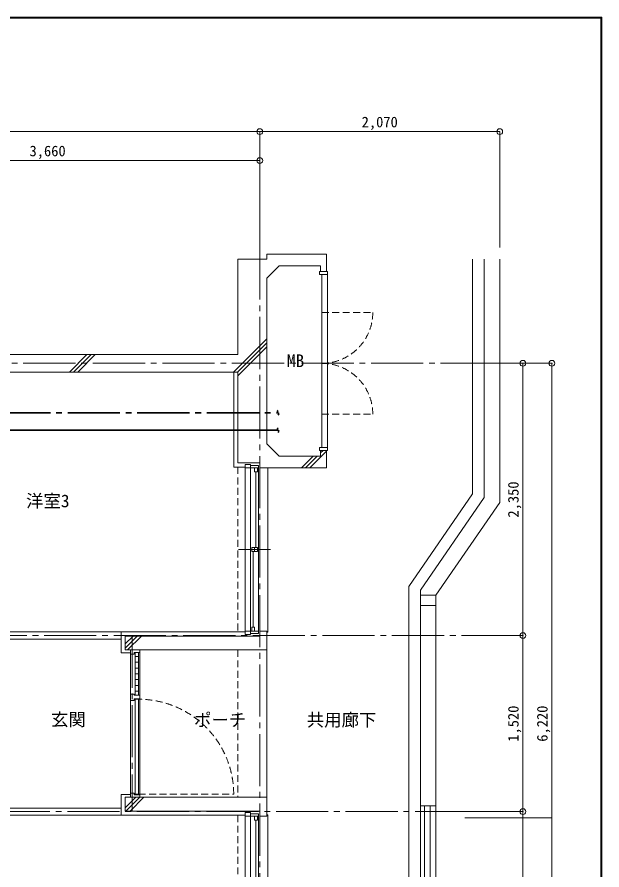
# Model space of a CAD drawing. Units: millimetres at full size, sheet at 1:50. Extents: x -9674 to 9699, y -6794 to 6791.
# Drawn here: x 4654 to 9699, y -571 to 6791 of the extents above; entities that cross this region are included whole.
import ezdxf
from ezdxf.enums import TextEntityAlignment as Align

# ---------------------------------------------------------------- set-up
doc = ezdxf.new("R2010")
doc.units = ezdxf.units.MM
doc.header["$LTSCALE"] = 50
doc.header["$PDMODE"] = 32
doc.header["$PDSIZE"] = 50
doc.linetypes.add('CHAIN2', pattern=[12, 9, -1, 1, -1])
doc.linetypes.add('DASHED1', pattern=[1.8, 1.2, -0.6])
for name, color, linetype, lineweight in [('0-0_図面枠', 7, 'Continuous', 9), ('1-0_芯', 134, 'CHAIN2', 9), ('1-1_躯体', 134, 'Continuous', 9), ('1-2_間仕切', 134, 'Continuous', 9), ('1-3_建具', 134, 'Continuous', 9), ('1-6_ﾊﾞﾙｺﾆｰ・階段', 134, 'Continuous', 9), ('1-8_ハッチ', 134, 'Continuous', 9), ('1-B_寸法', 134, 'Continuous', 9), ('1-C_梁', 134, 'DASHED1', 9), ('2-3_建具', 4, 'Continuous', 35), ('2-9_金物', 1, 'CHAIN2', 35)]:
    doc.layers.add(name, color=color, linetype=linetype, lineweight=lineweight)
doc.layers.add('1-A_文字', color=134, linetype='Continuous')
doc.styles.add('ＭＳ ゴシック', font='')
doc.styles.get('ＭＳ ゴシック').set_extended_font_data('MS Gothic')

msp = doc.modelspace()

# ---------------------------------------------------------------- linework, layer by layer
at = {"layer": '0-0_図面枠'}
for p, q in [((9697.16, 6789.66), (-9672.16, 6789.66)), ((9695.4, 6787.9), (-9670.4, 6787.9)), ((-9668.64, 6786.14), (9693.64, 6786.14)), ((9691.87, 6784.38), (-9666.87, 6784.38)), ((9690.11, 6782.61), (-9665.11, 6782.61)), ((9688.35, 6780.85), (-9663.35, 6780.85)), ((9688.35, -6783.35), (9688.35, 6780.85)), ((9690.11, -6785.11), (9690.11, 6782.61)), ((9691.87, -6786.88), (9691.87, 6784.38)), ((9693.64, 6786.14), (9693.64, -6788.64)), ((9695.4, -6790.4), (9695.4, 6787.9)), ((9697.16, -6792.16), (9697.16, 6789.66))]:
    msp.add_line(p, q, dxfattribs=at)
msp.add_lwpolyline([(9698.92, -6793.93), (9698.92, 6791.43), (-9673.92, 6791.43)], dxfattribs=at)
at = {"layer": '1-0_芯'}
for p, q in [((6747.5, 4802.35), (6747.5, -3667.65)), ((-8492.5, 3802.35), (8517.5, 3802.35)), ((3087.5, 1452.35), (8517.5, 1452.35)), ((5647.5, 1452.35), (5647.5, -67.65)), ((2687.5, -67.65), (8517.5, -67.65))]:
    msp.add_line(p, q, dxfattribs=at)
at = {"layer": '1-1_躯体'}
for p, q in [((6807.5, 4744.35), (6807.5, 4702.35)), ((7322.5, 4744.35), (6807.5, 4744.35)), ((7322.5, 4744.35), (7322.5, 4594.35)), ((6557.5, 4702.35), (6557.5, 3877.35)), ((6807.5, 4702.35), (6557.5, 4702.35)), ((6913.57, 4644.35), (6807.5, 4538.28)), ((6913.57, 4644.35), (7272.5, 4644.35)), ((7272.5, 4644.35), (7272.5, 4594.35)), ((7322.5, 4594.35), (7272.5, 4594.35)), ((6807.5, 3106.41), (6807.5, 4538.28)), ((2107.5, 3877.35), (6557.5, 3877.35)), ((2107.5, 3727.35), (6557.5, 3727.35)), ((6557.5, 3727.35), (6557.5, 2942.35)), ((6807.5, 3106.41), (6913.57, 3000.35)), ((7272.5, 3050.35), (7272.5, 3000.35)), ((7272.5, 3050.35), (7322.5, 3050.35)), ((7322.5, 3050.35), (7322.5, 2900.35)), ((6913.57, 3000.35), (7272.5, 3000.35)), ((6557.5, 2942.35), (6747.5, 2942.35)), ((6747.5, 2942.35), (6747.5, 2900.35)), ((6747.5, 2900.35), (7322.5, 2900.35)), ((6807.5, 1328.35), (6807.5, 1490.35)), ((5587.5, 1448.35), (6747.5, 1448.35)), ((5587.5, 1328.35), (5587.5, 1448.35)), ((5587.5, 1328.35), (6807.5, 1328.35)), ((5587.5, 56.35), (5587.5, -63.65)), ((5587.5, 56.35), (6807.5, 56.35)), ((6807.5, 56.35), (6807.5, -105.65)), ((5587.5, -63.65), (6747.5, -63.65)), ((6747.5, -63.65), (6747.5, -105.65)), ((6747.5, -105.65), (6807.5, -105.65))]:
    msp.add_line(p, q, dxfattribs=at)
msp.add_lwpolyline([(6747.5, 1448.35), (6747.5, 1490.35), (6807.5, 1490.35)], dxfattribs=at)
at = {"layer": '1-2_間仕切'}
for p, q in [((5552.5, 1483.35), (3967.5, 1483.35)), ((5552.5, 1422.35), (3967.5, 1422.35)), ((5552.5, -37.65), (3567.5, -37.65)), ((5552.5, -98.65), (3567.5, -98.65))]:
    msp.add_line(p, q, dxfattribs=at)
at = {"layer": '1-3_建具'}
for p, q in [((7262.5, 4594.35), (7262.5, 4569.35)), ((7332.5, 4594.35), (7262.5, 4594.35)), ((7262.5, 4594.35), (7262.5, 4569.35)), ((7262.5, 4569.35), (7332.5, 4569.35)), ((7282.5, 4569.35), (7282.5, 3075.35)), ((7332.5, 4569.35), (7332.5, 4594.35)), ((7332.5, 3075.35), (7332.5, 4569.35)), ((7262.5, 3075.35), (7262.5, 3050.35)), ((7332.5, 3075.35), (7262.5, 3075.35)), ((6620.5, 2930.35), (6620.5, 2900.35)), ((6620.5, 2930.35), (6667.5, 2930.35)), ((6620.5, 2900.35), (6667.5, 2900.35)), ((6620.5, 1490.35), (6620.5, 2900.35)), ((6667.5, 2930.35), (6667.5, 2900.35)), ((6737.5, 2920.35), (6667.5, 2920.35)), ((6667.5, 2900.35), (6737.5, 2900.35)), ((6667.5, 2885.35), (6667.5, 2900.35)), ((6667.5, 2885.35), (6667.5, 1505.35)), ((6702.5, 2865.35), (6702.5, 2900.35)), ((6726.5, 2865.35), (6726.5, 2900.35)), ((6737.5, 2920.35), (6737.5, 2885.35)), ((6737.5, 2885.35), (6737.5, 1505.35)), ((6817.5, 1480.35), (6817.5, 2900.35)), ((6726.5, 2865.35), (6702.5, 2865.35)), ((6714.5, 2212.85), (6714.5, 2865.35)), ((6678.5, 2212.85), (6726.5, 2212.85)), ((6702.5, 2212.85), (6702.5, 2177.85)), ((6726.5, 2212.85), (6726.5, 2177.85)), ((6840.98, 2195.35), (6564.02, 2195.35)), ((6690.5, 2177.85), (6690.5, 1525.35)), ((6620.5, 1460.35), (6620.5, 1490.35)), ((6620.5, 1490.35), (6667.5, 1490.35)), ((6667.5, 1505.35), (6667.5, 1490.35)), ((6667.5, 1490.35), (6737.5, 1490.35)), ((6667.5, 1460.35), (6667.5, 1490.35)), ((6678.5, 1525.35), (6702.5, 1525.35)), ((6678.5, 1525.35), (6678.5, 1490.35)), ((6702.5, 1525.35), (6702.5, 1490.35)), ((6737.5, 1470.35), (6737.5, 1505.35)), ((6807.5, 1480.35), (6817.5, 1480.35)), ((6620.5, 1460.35), (6621.53, 1460.35)), ((6620.5, 1460.35), (6667.5, 1460.35)), ((6737.5, 1470.35), (6667.5, 1470.35)), ((5632.5, 1328.35), (5632.5, 1292.35)), ((5632.5, 1328.35), (5632.5, 1307.35)), ((5712.5, 1307.35), (5712.5, 1328.35)), ((5662.5, 1292.35), (5632.5, 1292.35)), ((5632.5, 947.35), (5632.5, 1292.35)), ((5672.5, 937.35), (5672.5, 1307.35)), ((5672.5, 1272.35), (5702.5, 1272.35)), ((5702.5, 937.35), (5702.5, 1307.35)), ((5712.5, 1307.35), (5712.5, 937.35)), ((5672.5, 1222.35), (5702.5, 1222.35)), ((5672.5, 1172.35), (5702.5, 1172.35)), ((5672.5, 1122.35), (5702.5, 1122.35)), ((5672.5, 1072.35), (5702.5, 1072.35)), ((5672.5, 1022.35), (5702.5, 1022.35)), ((5672.5, 972.35), (5702.5, 972.35)), ((5632.5, 947.35), (5632.5, 892.35)), ((5662.5, 892.35), (5632.5, 892.35)), ((5632.5, 892.35), (5632.5, 92.35)), ((5662.5, 892.35), (5662.5, 907.35)), ((5672.5, 82.35), (5672.5, 902.35)), ((5702.5, 902.35), (5672.5, 902.35)), ((5702.5, 82.35), (5702.5, 902.35)), ((5712.5, 77.35), (5712.5, 907.35)), ((5662.5, 92.35), (5632.5, 92.35)), ((5632.5, 56.35), (5632.5, 92.35)), ((5632.5, 56.35), (5632.5, 77.35)), ((5702.5, 82.35), (5672.5, 82.35)), ((5712.5, 77.35), (5712.5, 56.35)), ((6620.5, -75.65), (6621.53, -75.65)), ((6620.5, -75.65), (6620.5, -105.65)), ((6620.5, -75.65), (6667.5, -75.65)), ((6620.5, -105.65), (6667.5, -105.65)), ((6620.5, -1515.65), (6620.5, -105.65)), ((6667.5, -75.65), (6667.5, -105.65)), ((6737.5, -85.65), (6667.5, -85.65)), ((6667.5, -105.65), (6737.5, -105.65)), ((6667.5, -120.65), (6667.5, -105.65)), ((6667.5, -120.65), (6667.5, -1500.65)), ((6702.5, -140.65), (6702.5, -105.65)), ((6726.5, -140.65), (6702.5, -140.65)), ((6714.5, -793.15), (6714.5, -140.65)), ((6726.5, -140.65), (6726.5, -105.65)), ((6737.5, -85.65), (6737.5, -120.65)), ((6737.5, -120.65), (6737.5, -1500.65)), ((6807.5, -95.65), (6817.5, -95.65)), ((6817.5, -1525.65), (6817.5, -95.65))]:
    msp.add_line(p, q, dxfattribs=at)
at = {"layer": '1-3_建具', "linetype": 'DASHED1'}
for p, q in [((7282.5, 4242.35), (7722.5, 4242.35)), ((7282.5, 3362.35), (7722.5, 3362.35)), ((5702.5, 82.35), (6522.5, 82.35))]:
    msp.add_line(p, q, dxfattribs=at)
at = {"layer": '1-3_建具'}
for points in [[(7262.5, 3050.35), (7332.5, 3050.35), (7332.5, 3075.35)], [(6678.5, 2212.85), (6678.5, 2177.85), (6726.5, 2177.85)], [(5662.5, 1292.35), (5662.5, 1307.35), (5712.5, 1307.35)], [(5632.5, 947.35), (5662.5, 947.35), (5662.5, 937.35), (5712.5, 937.35)], [(5662.5, 907.35), (5712.5, 907.35), (5712.5, 937.35)], [(5662.5, 92.35), (5662.5, 77.35), (5712.5, 77.35)]]:
    msp.add_lwpolyline(points, dxfattribs=at)
at = {"layer": '1-3_建具', "linetype": 'DASHED1'}
for centre, radius, start, end in [((7282.5, 4242.35), 440, 270, 0), ((7282.5, 3362.35), 440, 0, 90), ((5702.5, 82.35), 820, 0, 90)]:
    msp.add_arc(centre, radius, start, end, dxfattribs=at)
at = {"layer": '1-6_ﾊﾞﾙｺﾆｰ・階段'}
for p, q in [((8582.5, 2675.34), (8582.5, 4702.35)), ((8682.5, 2644.28), (8682.5, 4702.35)), ((8817.5, 2602.35), (8817.5, 4702.35)), ((8582.5, 2675.34), (8032.5, 1875.34)), ((8682.5, 2644.28), (8132.5, 1844.28)), ((8817.5, 2602.35), (8267.5, 1802.35)), ((8032.5, -4436.28), (8032.5, 1875.34)), ((8132.5, -17.65), (8132.5, 1844.28)), ((8132.5, 1802.35), (8267.5, 1802.35)), ((8132.5, 1712.35), (8267.5, 1712.35)), ((6807.5, 1328.35), (6807.5, 56.35)), ((8167.5, -17.65), (8167.5, -2117.65)), ((8217.5, -17.65), (8217.5, -2117.65)), ((8267.5, -17.65), (8267.5, -2117.65))]:
    msp.add_line(p, q, dxfattribs=at)
for points in [[(8132.5, -17.65), (8267.5, -17.65), (8267.5, 1802.35)], [(8132.5, -17.65), (8132.5, -2117.65), (8132.5, -2252.65)]]:
    msp.add_lwpolyline(points, dxfattribs=at)
at = {"layer": '1-8_ハッチ'}
for p, q in [((6520.42, 3727.35), (6807.5, 4014.43)), ((6555.78, 3727.35), (6807.5, 3979.07)), ((6557.5, 3693.72), (6807.5, 3943.72)), ((5106.21, 3727.35), (5256.21, 3877.35)), ((5141.56, 3727.35), (5291.56, 3877.35)), ((5176.92, 3727.35), (5326.92, 3877.35)), ((6522.5, 3727.35), (6522.5, 2907.35)), ((7178.34, 2900.35), (7322.5, 3044.5)), ((7272.5, 3029.86), (7292.99, 3050.35)), ((7107.63, 2900.35), (7207.63, 3000.35)), ((7142.99, 2900.35), (7242.99, 3000.35)), ((6522.5, 2907.35), (6620.5, 2907.35)), ((5587.5, 1344.86), (5690.99, 1448.35)), ((5587.5, 1380.21), (5655.63, 1448.35)), ((5606.34, 1328.35), (5726.34, 1448.35)), ((5552.5, 1303.35), (5632.5, 1303.35)), ((5552.5, 81.35), (5552.5, -98.65)), ((5552.5, 81.35), (5632.5, 81.35)), ((5587.5, -34), (5677.85, 56.35)), ((5593.2, -63.65), (5713.2, 56.35)), ((5628.56, -63.65), (5748.56, 56.35)), ((5552.5, -98.65), (6620.5, -98.65))]:
    msp.add_line(p, q, dxfattribs=at)
msp.add_lwpolyline([(5552.5, 1303.35), (5552.5, 1483.35), (6620.5, 1483.35)], dxfattribs=at)
at = {"layer": '1-B_寸法'}
for p, q in [((1917.5, 5802.35), (6747.5, 5802.35)), ((6747.5, 4802.35), (6747.5, 5802.35)), ((6747.5, 5802.35), (8817.5, 5802.35)), ((8817.5, 4802.35), (8817.5, 5802.35)), ((3087.5, 5552.35), (6747.5, 5552.35)), ((9267.5, 3802.35), (8517.5, 3802.35)), ((9017.5, 3802.35), (9017.5, 1452.35)), ((9267.5, 3802.35), (9267.5, -2417.65)), ((8517.5, 1452.35), (9017.5, 1452.35)), ((9017.5, 1452.35), (9017.5, -67.65)), ((8517.5, -67.65), (9017.5, -67.65)), ((9017.5, -67.65), (9017.5, -2417.65)), ((8517.5, -120.65), (9267.5, -120.65))]:
    msp.add_line(p, q, dxfattribs=at)
for p in [(6747.5, 5802.35), (8817.5, 5802.35), (6747.5, 5552.35), (9017.5, 3802.35), (9267.5, 3802.35), (9017.5, 1452.35), (9017.5, -67.65)]:
    msp.add_point(p, dxfattribs=at)
at = {"layer": '1-C_梁'}
for p, q in [((6557.5, 2907.35), (6557.5, 1483.35)), ((6557.5, 1328.35), (6557.5, 56.35)), ((6557.5, -98.65), (6557.5, -1522.65))]:
    msp.add_line(p, q, dxfattribs=at)
at = {"layer": '2-3_建具'}
msp.add_line((4502.55, 3225.47), (6904.78, 3225.47), dxfattribs=at)
for centre, start, end in [((6910.84, 3235.47), 121.23674, 238.76326), ((6898.71, 3215.47), 301.23674, 58.76326)]:
    msp.add_arc(centre, 11.7, start, end, dxfattribs=at)
at = {"layer": '2-9_金物'}
msp.add_line((2691.08, 3375.47), (6904.78, 3375.47), dxfattribs=at)
at = {"layer": '2-9_金物', "linetype": 'Continuous'}
for centre, start, end in [((6910.84, 3385.47), 121.23674, 238.76326), ((6898.71, 3365.47), 301.23674, 58.76326)]:
    msp.add_arc(centre, 11.7, start, end, dxfattribs=at)

# ---------------------------------------------------------------- texts
at = {"layer": '1-A_文字', "style": 'ＭＳ ゴシック'}
for s, p in [('MB', (6981.33, 3736.48)), ('洋室3', (4731.51, 2526.72)), ('玄関', (4946.79, 640.29)), ('ポーチ', (6180.08, 636.05)), ('共用廊下', (7153.03, 636.44))]:
    msp.add_text(s, height=110, dxfattribs=at).set_placement(p, align=Align.BOTTOM_LEFT)
at = {"layer": '1-B_寸法', "style": 'ＭＳ ゴシック'}
for s, p in [('2,070', (7626.25, 5812.35)), ('3,660', (4761.25, 5562.35))]:
    msp.add_text(s, height=91.64, dxfattribs=at).set_placement(p, align=Align.BOTTOM_LEFT)
for s, p in [('2,350', (9007.5, 2471.1)), ('1,520', (9007.5, 536.1)), ('6,220', (9257.5, 536.1))]:
    msp.add_text(s, height=91.64, rotation=90, dxfattribs=at).set_placement(p, align=Align.BOTTOM_LEFT)

doc.saveas('drawing.dxf')
